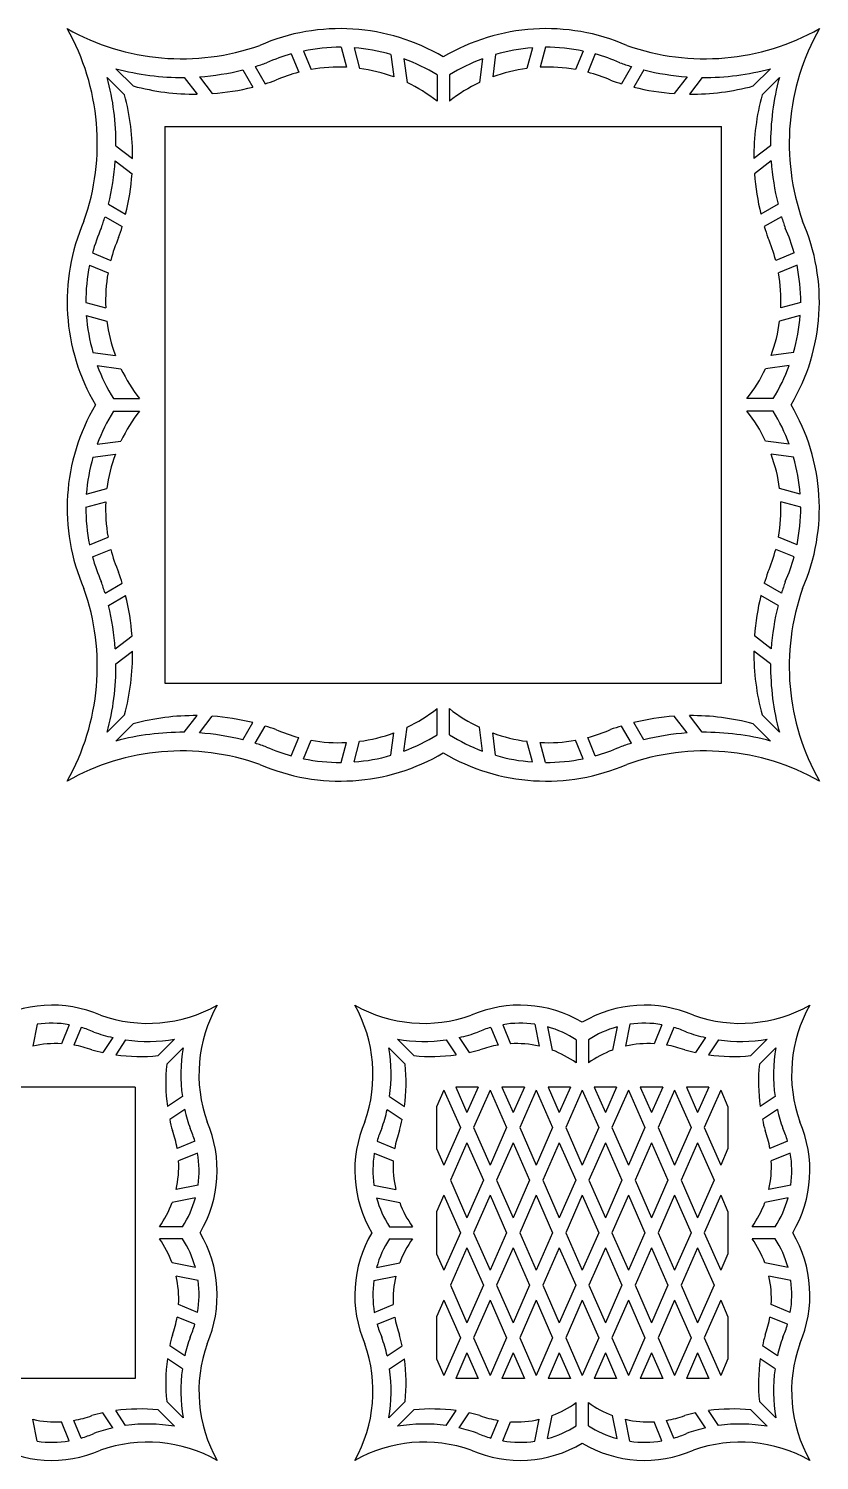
# Model space of a CAD drawing. Extents: x -358 to 184, y 102 to 344.
# Drawn here: x -226.9 to -95.9, y 104.3 to 341.5 of the extents above; entities that cross this region are included whole.
import ezdxf

# ---------------------------------------------------------------- set-up
doc = ezdxf.new("R2010")
doc.units = 0
doc.layers.get('0').update_dxf_attribs({"linetype": 'CONTINUOUS'})

msp = doc.modelspace()

# ---------------------------------------------------------------- linework, layer by layer
for p, q in [((-183.377094, 337.310392), (-182.122708, 334.282035)), ((-181.349443, 337.798249), (-180.07895, 334.731007)), ((-175.121334, 338.414344), (-174.235789, 335.109447)), ((-172.965489, 338.32785), (-172.050989, 334.914889)), ((-166.864111, 337.231342), (-166.374561, 333.512845)), ((-149.499995, 337.231342), (-149.989544, 333.512845)), ((-143.398617, 338.32785), (-144.313117, 334.914889)), ((-141.242772, 338.414344), (-142.128316, 335.109447)), ((-135.014662, 337.798249), (-136.285156, 334.731007)), ((-132.987011, 337.310392), (-134.241398, 334.282035)), ((-212.41989, 334.870178), (-209.552716, 332.003005)), ((-191.406532, 334.662187), (-189.760269, 331.810776)), ((-189.355853, 335.230306), (-187.708635, 332.377242)), ((-164.692329, 336.517293), (-164.174612, 332.584845)), ((-151.671777, 336.517293), (-152.189493, 332.584845)), ((-127.008253, 335.230306), (-128.65547, 332.377242)), ((-124.957574, 334.662187), (-126.603836, 331.810776)), ((-103.944216, 334.870178), (-106.811389, 332.003005)), ((-213.87653, 333.413538), (-211.009356, 330.546365)), ((-201.104311, 333.421117), (-198.97896, 330.651305)), ((-198.585179, 333.52204), (-196.458797, 330.750885)), ((-159.212053, 333.82997), (-159.212053, 329.500199)), ((-157.152053, 333.82997), (-157.152053, 329.500199)), ((-117.778927, 333.52204), (-119.905309, 330.750885)), ((-115.259795, 333.421117), (-117.385146, 330.651305)), ((-102.487576, 333.413538), (-105.354749, 330.546365)), ((-204.311469, 325.305117), (-112.052636, 325.305117)), ((-204.311469, 325.305117), (-204.311469, 233.046285)), ((-112.052636, 233.046285), (-112.052636, 325.305117)), ((-212.427469, 322.097959), (-209.657657, 319.972608)), ((-103.936637, 322.097959), (-106.706449, 319.972608)), ((-212.528392, 319.578827), (-209.757237, 317.452445)), ((-103.835714, 319.578827), (-106.606869, 317.452445)), ((-213.668538, 312.40018), (-210.817128, 310.753917)), ((-102.695567, 312.40018), (-105.546978, 310.753917)), ((-214.236658, 310.349501), (-211.383594, 308.702284)), ((-102.127448, 310.349501), (-104.980511, 308.702284)), ((-216.316744, 304.370742), (-213.288387, 303.116356)), ((-100.047362, 304.370742), (-103.075719, 303.116356)), ((-216.804601, 302.343091), (-213.737358, 301.072598)), ((-99.559505, 302.343091), (-102.626747, 301.072598)), ((-217.420696, 296.114982), (-214.115799, 295.229437)), ((-98.94341, 296.114982), (-102.248307, 295.229437)), ((-217.334202, 293.959137), (-213.921241, 293.044637)), ((-99.029904, 293.959137), (-102.442864, 293.044637)), ((-216.237694, 287.857759), (-212.519197, 287.368209)), ((-100.126411, 287.857759), (-103.844909, 287.368209)), ((-215.523644, 285.685977), (-211.591197, 285.16826)), ((-100.840461, 285.685977), (-104.772908, 285.16826)), ((-212.836322, 280.205701), (-208.506551, 280.205701)), ((-103.527784, 280.205701), (-107.857554, 280.205701)), ((-212.836322, 278.145701), (-208.506551, 278.145701)), ((-103.527784, 278.145701), (-107.857554, 278.145701)), ((-215.523644, 272.665425), (-211.591197, 273.183142)), ((-100.840461, 272.665425), (-104.772908, 273.183142)), ((-216.237694, 270.493643), (-212.519197, 270.983192)), ((-100.126411, 270.493643), (-103.844909, 270.983192)), ((-217.334202, 264.392265), (-213.921241, 265.306765)), ((-99.029904, 264.392265), (-102.442864, 265.306765)), ((-217.420696, 262.23642), (-214.115799, 263.121964)), ((-98.94341, 262.23642), (-102.248307, 263.121964)), ((-216.804601, 256.00831), (-213.737358, 257.278804)), ((-99.559505, 256.00831), (-102.626747, 257.278804)), ((-216.316744, 253.980659), (-213.288387, 255.235046)), ((-100.047362, 253.980659), (-103.075719, 255.235046)), ((-214.236658, 248.001901), (-211.383594, 249.649118)), ((-102.127448, 248.001901), (-104.980511, 249.649118)), ((-213.668538, 245.951222), (-210.817128, 247.597485)), ((-102.695567, 245.951222), (-105.546978, 247.597485)), ((-212.528392, 238.772575), (-209.757237, 240.898957)), ((-103.835714, 238.772575), (-106.606869, 240.898957)), ((-212.427469, 236.253443), (-209.657657, 238.378794)), ((-103.936637, 236.253443), (-106.706449, 238.378794)), ((-204.311469, 233.046285), (-112.052636, 233.046285)), ((-213.87653, 224.937864), (-211.009356, 227.805037)), ((-201.104311, 224.930285), (-198.97896, 227.700097)), ((-159.212053, 224.521432), (-159.212053, 228.851203)), ((-157.152053, 224.521432), (-157.152053, 228.851203)), ((-115.259795, 224.930285), (-117.385146, 227.700097)), ((-102.487576, 224.937864), (-105.354749, 227.805037)), ((-212.41989, 223.481224), (-209.552716, 226.348397)), ((-198.585179, 224.829362), (-196.458797, 227.600517)), ((-191.406532, 223.689215), (-189.760269, 226.540626)), ((-189.355853, 223.121096), (-187.708635, 225.97416)), ((-164.692329, 221.834109), (-164.174612, 225.766556)), ((-151.671777, 221.834109), (-152.189493, 225.766556)), ((-127.008253, 223.121096), (-128.65547, 225.97416)), ((-124.957574, 223.689215), (-126.603836, 226.540626)), ((-117.778927, 224.829362), (-119.905309, 227.600517)), ((-103.944216, 223.481224), (-106.811389, 226.348397)), ((-183.377094, 221.04101), (-182.122708, 224.069367)), ((-181.349443, 220.553153), (-180.07895, 223.620395)), ((-175.121334, 219.937058), (-174.235789, 223.241955)), ((-172.965489, 220.023552), (-172.050989, 223.436513)), ((-166.864111, 221.120059), (-166.374561, 224.838557)), ((-149.499995, 221.120059), (-149.989544, 224.838557)), ((-143.398617, 220.023552), (-144.313117, 223.436513)), ((-141.242772, 219.937058), (-142.128316, 223.241955)), ((-135.014662, 220.553153), (-136.285156, 223.620395)), ((-132.987011, 221.04101), (-134.241398, 224.069367)), ((-225.473021, 176.563004), (-226.194045, 172.938173)), ((-220.166609, 176.497698), (-221.470204, 173.350542)), ((-218.189727, 176.044061), (-219.401109, 173.119527)), ((-150.311413, 176.044061), (-149.100032, 173.119527)), ((-148.334532, 176.497698), (-147.030937, 173.350542)), ((-143.02812, 176.563004), (-142.307096, 172.938173)), ((-140.900894, 176.120377), (-140.138935, 172.289752)), ((-129.377252, 176.120377), (-130.139211, 172.289752)), ((-127.250026, 176.563004), (-127.97105, 172.938173)), ((-121.943615, 176.497698), (-123.247209, 173.350542)), ((-119.966733, 176.044061), (-121.178114, 173.119527)), ((-212.958936, 174.363314), (-214.621062, 171.875767)), ((-210.815571, 173.971182), (-212.468307, 171.497688)), ((-202.71439, 174.089808), (-205.421676, 171.382522)), ((-165.786751, 174.089808), (-163.079465, 171.382522)), ((-157.68557, 173.971182), (-156.032834, 171.497688)), ((-155.542205, 174.363314), (-153.880079, 171.875767)), ((-136.139073, 173.994397), (-136.139073, 170.167188)), ((-134.139073, 173.994397), (-134.139073, 170.167188)), ((-114.735941, 174.363314), (-116.398067, 171.875767)), ((-112.592576, 173.971182), (-114.245312, 171.497688)), ((-104.491395, 174.089808), (-107.198682, 171.382522)), ((-201.300177, 172.675595), (-204.007463, 169.968308)), ((-167.200964, 172.675595), (-164.493678, 169.968308)), ((-103.077182, 172.675595), (-105.784468, 169.968308)), ((-209.222797, 166.167188), (-257.501339, 166.167188)), ((-209.222797, 166.167188), (-209.222797, 117.888646)), ((-156.116125, 166.167188), (-154.252339, 161.923318)), ((-152.388552, 166.167188), (-156.116125, 166.167188)), ((-152.388552, 166.167188), (-154.252339, 161.923318)), ((-148.470819, 166.167188), (-146.607033, 161.923318)), ((-144.743246, 166.167188), (-148.470819, 166.167188)), ((-144.743246, 166.167188), (-146.607033, 161.923318)), ((-140.825513, 166.167188), (-138.961726, 161.923318)), ((-137.09794, 166.167188), (-140.825513, 166.167188)), ((-137.09794, 166.167188), (-138.961726, 161.923318)), ((-133.180206, 166.167188), (-131.31642, 161.923318)), ((-129.452633, 166.167188), (-133.180206, 166.167188)), ((-129.452633, 166.167188), (-131.31642, 161.923318)), ((-125.5349, 166.167188), (-123.671114, 161.923318)), ((-121.807327, 166.167188), (-125.5349, 166.167188)), ((-121.807327, 166.167188), (-123.671114, 161.923318)), ((-114.162021, 166.167188), (-117.889594, 166.167188)), ((-117.889594, 166.167188), (-116.025807, 161.923318)), ((-114.162021, 166.167188), (-116.025807, 161.923318)), ((-201.418803, 164.574414), (-203.892297, 162.921678)), ((-167.082338, 164.574414), (-164.608844, 162.921678)), ((-158.074992, 165.653706), (-159.278344, 162.913655)), ((-158.074992, 165.653706), (-155.344525, 159.436393)), ((-150.429686, 165.653706), (-153.160152, 159.436393)), ((-150.429686, 165.653706), (-147.699219, 159.436393)), ((-142.784379, 165.653706), (-145.514846, 159.436393)), ((-142.784379, 165.653706), (-140.053913, 159.436393)), ((-135.139073, 165.653706), (-137.86954, 159.436393)), ((-135.139073, 165.653706), (-132.408607, 159.436393)), ((-127.493767, 165.653706), (-130.224233, 159.436393)), ((-127.493767, 165.653706), (-124.7633, 159.436393)), ((-119.848461, 165.653706), (-122.578927, 159.436393)), ((-119.848461, 165.653706), (-117.117994, 159.436393)), ((-112.203154, 165.653706), (-114.933621, 159.436393)), ((-112.203154, 165.653706), (-110.999802, 162.913655)), ((-103.195808, 164.574414), (-105.669302, 162.921678)), ((-201.026671, 162.431049), (-203.514218, 160.768923)), ((-167.47447, 162.431049), (-164.986923, 160.768923)), ((-159.278344, 162.913655), (-159.278344, 155.95913)), ((-110.999802, 162.913655), (-110.999802, 155.95913)), ((-102.803676, 162.431049), (-105.291223, 160.768923)), ((-155.344525, 159.436393), (-158.074992, 153.21908)), ((-153.160152, 159.436393), (-150.429686, 153.21908)), ((-147.699219, 159.436393), (-150.429686, 153.21908)), ((-145.514846, 159.436393), (-142.784379, 153.21908)), ((-140.053913, 159.436393), (-142.784379, 153.21908)), ((-137.86954, 159.436393), (-135.139073, 153.21908)), ((-132.408607, 159.436393), (-135.139073, 153.21908)), ((-130.224233, 159.436393), (-127.493767, 153.21908)), ((-124.7633, 159.436393), (-127.493767, 153.21908)), ((-122.578927, 159.436393), (-119.848461, 153.21908)), ((-117.117994, 159.436393), (-119.848461, 153.21908)), ((-114.933621, 159.436393), (-112.203154, 153.21908)), ((-199.345924, 157.200257), (-202.270458, 155.988876)), ((-169.155217, 157.200257), (-166.230683, 155.988876)), ((-154.252339, 156.949468), (-156.982805, 150.732155)), ((-154.252339, 156.949468), (-151.521872, 150.732155)), ((-146.607033, 156.949468), (-149.337499, 150.732155)), ((-146.607033, 156.949468), (-143.876566, 150.732155)), ((-138.961726, 156.949468), (-141.692193, 150.732155)), ((-138.961726, 156.949468), (-136.23126, 150.732155)), ((-131.31642, 156.949468), (-134.046886, 150.732155)), ((-131.31642, 156.949468), (-128.585953, 150.732155)), ((-123.671114, 156.949468), (-126.40158, 150.732155)), ((-123.671114, 156.949468), (-120.940647, 150.732155)), ((-116.025807, 156.949468), (-118.756274, 150.732155)), ((-116.025807, 156.949468), (-113.295341, 150.732155)), ((-101.122929, 157.200257), (-104.047463, 155.988876)), ((-198.892287, 155.223375), (-202.039443, 153.919781)), ((-169.608854, 155.223375), (-166.461698, 153.919781)), ((-159.278344, 155.95913), (-158.074992, 153.21908)), ((-110.999802, 155.95913), (-112.203154, 153.21908)), ((-100.669292, 155.223375), (-103.816448, 153.919781)), ((-198.826981, 149.916964), (-202.451812, 149.19594)), ((-169.67416, 149.916964), (-166.049329, 149.19594)), ((-156.982805, 150.732155), (-154.252339, 144.514842)), ((-151.521872, 150.732155), (-154.252339, 144.514842)), ((-149.337499, 150.732155), (-146.607033, 144.514842)), ((-143.876566, 150.732155), (-146.607033, 144.514842)), ((-141.692193, 150.732155), (-138.961726, 144.514842)), ((-136.23126, 150.732155), (-138.961726, 144.514842)), ((-134.046886, 150.732155), (-131.31642, 144.514842)), ((-128.585953, 150.732155), (-131.31642, 144.514842)), ((-126.40158, 150.732155), (-123.671114, 144.514842)), ((-120.940647, 150.732155), (-123.671114, 144.514842)), ((-118.756274, 150.732155), (-116.025807, 144.514842)), ((-113.295341, 150.732155), (-116.025807, 144.514842)), ((-100.603986, 149.916964), (-104.228817, 149.19594)), ((-199.269608, 147.789738), (-203.100233, 147.027779)), ((-169.231533, 147.789738), (-165.400908, 147.027779)), ((-158.074992, 148.24523), (-159.278344, 145.505179)), ((-158.074992, 148.24523), (-155.344525, 142.027917)), ((-150.429686, 148.24523), (-153.160152, 142.027917)), ((-150.429686, 148.24523), (-147.699219, 142.027917)), ((-142.784379, 148.24523), (-145.514846, 142.027917)), ((-142.784379, 148.24523), (-140.053913, 142.027917)), ((-135.139073, 148.24523), (-137.86954, 142.027917)), ((-135.139073, 148.24523), (-132.408607, 142.027917)), ((-127.493767, 148.24523), (-130.224233, 142.027917)), ((-127.493767, 148.24523), (-124.7633, 142.027917)), ((-119.848461, 148.24523), (-122.578927, 142.027917)), ((-119.848461, 148.24523), (-117.117994, 142.027917)), ((-112.203154, 148.24523), (-114.933621, 142.027917)), ((-112.203154, 148.24523), (-110.999802, 145.505179)), ((-101.046613, 147.789738), (-104.877238, 147.027779)), ((-159.278344, 145.505179), (-159.278344, 138.550654)), ((-110.999802, 145.505179), (-110.999802, 138.550654)), ((-201.395587, 143.027917), (-205.222797, 143.027917)), ((-167.105554, 143.027917), (-163.278344, 143.027917)), ((-103.172593, 143.027917), (-106.999802, 143.027917)), ((-201.395587, 141.027917), (-205.222797, 141.027917)), ((-167.105554, 141.027917), (-163.278344, 141.027917)), ((-155.344525, 142.027917), (-158.074992, 135.810604)), ((-153.160152, 142.027917), (-150.429686, 135.810604)), ((-147.699219, 142.027917), (-150.429686, 135.810604)), ((-145.514846, 142.027917), (-142.784379, 135.810604)), ((-140.053913, 142.027917), (-142.784379, 135.810604)), ((-137.86954, 142.027917), (-135.139073, 135.810604)), ((-132.408607, 142.027917), (-135.139073, 135.810604)), ((-130.224233, 142.027917), (-127.493767, 135.810604)), ((-124.7633, 142.027917), (-127.493767, 135.810604)), ((-122.578927, 142.027917), (-119.848461, 135.810604)), ((-117.117994, 142.027917), (-119.848461, 135.810604)), ((-114.933621, 142.027917), (-112.203154, 135.810604)), ((-103.172593, 141.027917), (-106.999802, 141.027917)), ((-159.278344, 138.550654), (-158.074992, 135.810604)), ((-154.252339, 139.540992), (-156.982805, 133.323679)), ((-154.252339, 139.540992), (-151.521872, 133.323679)), ((-146.607033, 139.540992), (-149.337499, 133.323679)), ((-146.607033, 139.540992), (-143.876566, 133.323679)), ((-138.961726, 139.540992), (-141.692193, 133.323679)), ((-138.961726, 139.540992), (-136.23126, 133.323679)), ((-131.31642, 139.540992), (-134.046886, 133.323679)), ((-131.31642, 139.540992), (-128.585953, 133.323679)), ((-123.671114, 139.540992), (-126.40158, 133.323679)), ((-123.671114, 139.540992), (-120.940647, 133.323679)), ((-116.025807, 139.540992), (-118.756274, 133.323679)), ((-116.025807, 139.540992), (-113.295341, 133.323679)), ((-110.999802, 138.550654), (-112.203154, 135.810604)), ((-199.269608, 136.266096), (-203.100233, 137.028055)), ((-169.231533, 136.266096), (-165.400908, 137.028055)), ((-101.046613, 136.266096), (-104.877238, 137.028055)), ((-198.826981, 134.13887), (-202.451812, 134.859894)), ((-169.67416, 134.13887), (-166.049329, 134.859894)), ((-156.982805, 133.323679), (-154.252339, 127.106366)), ((-151.521872, 133.323679), (-154.252339, 127.106366)), ((-149.337499, 133.323679), (-146.607033, 127.106366)), ((-143.876566, 133.323679), (-146.607033, 127.106366)), ((-141.692193, 133.323679), (-138.961726, 127.106366)), ((-136.23126, 133.323679), (-138.961726, 127.106366)), ((-134.046886, 133.323679), (-131.31642, 127.106366)), ((-128.585953, 133.323679), (-131.31642, 127.106366)), ((-126.40158, 133.323679), (-123.671114, 127.106366)), ((-120.940647, 133.323679), (-123.671114, 127.106366)), ((-118.756274, 133.323679), (-116.025807, 127.106366)), ((-113.295341, 133.323679), (-116.025807, 127.106366)), ((-100.603986, 134.13887), (-104.228817, 134.859894)), ((-158.074992, 130.836754), (-159.278344, 128.096703)), ((-158.074992, 130.836754), (-155.344525, 124.619441)), ((-150.429686, 130.836754), (-153.160152, 124.619441)), ((-150.429686, 130.836754), (-147.699219, 124.619441)), ((-142.784379, 130.836754), (-145.514846, 124.619441)), ((-142.784379, 130.836754), (-140.053913, 124.619441)), ((-135.139073, 130.836754), (-137.86954, 124.619441)), ((-135.139073, 130.836754), (-132.408607, 124.619441)), ((-127.493767, 130.836754), (-130.224233, 124.619441)), ((-127.493767, 130.836754), (-124.7633, 124.619441)), ((-119.848461, 130.836754), (-122.578927, 124.619441)), ((-119.848461, 130.836754), (-117.117994, 124.619441)), ((-112.203154, 130.836754), (-114.933621, 124.619441)), ((-112.203154, 130.836754), (-110.999802, 128.096703)), ((-198.892287, 128.832458), (-202.039443, 130.136053)), ((-169.608854, 128.832458), (-166.461698, 130.136053)), ((-159.278344, 128.096703), (-159.278344, 121.142178)), ((-110.999802, 128.096703), (-110.999802, 121.142178)), ((-100.669292, 128.832458), (-103.816448, 130.136053)), ((-199.345924, 126.855577), (-202.270458, 128.066958)), ((-169.155217, 126.855577), (-166.230683, 128.066958)), ((-101.122929, 126.855577), (-104.047463, 128.066958)), ((-155.344525, 124.619441), (-158.074992, 118.402128)), ((-153.160152, 124.619441), (-150.429686, 118.402128)), ((-147.699219, 124.619441), (-150.429686, 118.402128)), ((-145.514846, 124.619441), (-142.784379, 118.402128)), ((-140.053913, 124.619441), (-142.784379, 118.402128)), ((-137.86954, 124.619441), (-135.139073, 118.402128)), ((-132.408607, 124.619441), (-135.139073, 118.402128)), ((-130.224233, 124.619441), (-127.493767, 118.402128)), ((-124.7633, 124.619441), (-127.493767, 118.402128)), ((-122.578927, 124.619441), (-119.848461, 118.402128)), ((-117.117994, 124.619441), (-119.848461, 118.402128)), ((-114.933621, 124.619441), (-112.203154, 118.402128)), ((-201.418803, 119.48142), (-203.892297, 121.134156)), ((-201.026671, 121.624785), (-203.514218, 123.286911)), ((-167.47447, 121.624785), (-164.986923, 123.286911)), ((-167.082338, 119.48142), (-164.608844, 121.134156)), ((-159.278344, 121.142178), (-158.074992, 118.402128)), ((-154.252339, 122.132516), (-156.116125, 117.888646)), ((-154.252339, 122.132516), (-152.388552, 117.888646)), ((-146.607033, 122.132516), (-148.470819, 117.888646)), ((-146.607033, 122.132516), (-144.743246, 117.888646)), ((-138.961726, 122.132516), (-140.825513, 117.888646)), ((-138.961726, 122.132516), (-137.09794, 117.888646)), ((-131.31642, 122.132516), (-133.180206, 117.888646)), ((-131.31642, 122.132516), (-129.452633, 117.888646)), ((-123.671114, 122.132516), (-125.5349, 117.888646)), ((-123.671114, 122.132516), (-121.807327, 117.888646)), ((-116.025807, 122.132516), (-117.889594, 117.888646)), ((-116.025807, 122.132516), (-114.162021, 117.888646)), ((-110.999802, 121.142178), (-112.203154, 118.402128)), ((-103.195808, 119.48142), (-105.669302, 121.134156)), ((-102.803676, 121.624785), (-105.291223, 123.286911)), ((-209.222797, 117.888646), (-257.501339, 117.888646)), ((-152.388552, 117.888646), (-156.116125, 117.888646)), ((-144.743246, 117.888646), (-148.470819, 117.888646)), ((-137.09794, 117.888646), (-140.825513, 117.888646)), ((-129.452633, 117.888646), (-133.180206, 117.888646)), ((-121.807327, 117.888646), (-125.5349, 117.888646)), ((-114.162021, 117.888646), (-117.889594, 117.888646)), ((-201.300177, 111.380239), (-204.007463, 114.087525)), ((-167.200964, 111.380239), (-164.493678, 114.087525)), ((-136.139073, 110.061436), (-136.139073, 113.888646)), ((-134.139073, 110.061436), (-134.139073, 113.888646)), ((-103.077182, 111.380239), (-105.784468, 114.087525)), ((-212.958936, 109.69252), (-214.621062, 112.180067)), ((-210.815571, 110.084652), (-212.468307, 112.558146)), ((-202.71439, 109.966026), (-205.421676, 112.673312)), ((-165.786751, 109.966026), (-163.079465, 112.673312)), ((-157.68557, 110.084652), (-156.032834, 112.558146)), ((-155.542205, 109.69252), (-153.880079, 112.180067)), ((-140.900894, 107.935457), (-140.138935, 111.766082)), ((-129.377252, 107.935457), (-130.139211, 111.766082)), ((-114.735941, 109.69252), (-116.398067, 112.180067)), ((-112.592576, 110.084652), (-114.245312, 112.558146)), ((-104.491395, 109.966026), (-107.198682, 112.673312)), ((-225.473021, 107.49283), (-226.194045, 111.117661)), ((-220.166609, 107.558136), (-221.470204, 110.705292)), ((-218.189727, 108.011773), (-219.401109, 110.936307)), ((-150.311413, 108.011773), (-149.100032, 110.936307)), ((-148.334532, 107.558136), (-147.030937, 110.705292)), ((-143.02812, 107.49283), (-142.307096, 111.117661)), ((-127.250026, 107.49283), (-127.97105, 111.117661)), ((-121.943615, 107.558136), (-123.247209, 110.705292)), ((-119.966733, 108.011773), (-121.178114, 110.936307))]:
    msp.add_line(p, q)
for centre, radius, start, end in [((-254.136352, 322.507336), 38.620892, 340.457702, 29.464371), ((-201.513688, 375.13), 38.620892, 240.535629, 289.542298), ((-175.260564, 308.033771), 33.470892, 59.319539, 113.477313), ((-141.103542, 308.033771), 33.470892, 66.522687, 120.680461), ((-114.850418, 375.13), 38.620892, 250.457702, 299.464371), ((-62.227754, 322.507336), 38.620892, 150.535629, 199.542298), ((-175.260564, 308.033771), 30.380892, 105.495283, 113.668811), ((-175.260564, 308.033771), 30.380892, 89.737423, 101.561407), ((-175.260564, 308.033771), 30.380892, 73.956157, 85.667556), ((-141.103542, 308.033771), 30.380892, 94.332444, 106.043843), ((-141.103542, 308.033771), 30.380892, 78.438593, 90.262577), ((-141.103542, 308.033771), 30.380892, 66.331189, 74.504717), ((-201.513688, 375.13), 41.710892, 254.842617, 270.562346), ((-201.513688, 375.13), 41.710892, 274.026032, 284.023187), ((-201.513688, 375.13), 41.710892, 286.946502, 289.694445), ((-175.470684, 308.877606), 26.260892, 87.304724, 100.106602), ((-175.470684, 308.877606), 26.260892, 69.734232, 82.51769), ((-175.260564, 308.033771), 30.380892, 58.113143, 69.643646), ((-141.103542, 308.033771), 30.380892, 110.356354, 121.886857), ((-140.893421, 308.877606), 26.260892, 97.48231, 110.265768), ((-140.893421, 308.877606), 26.260892, 79.893398, 92.695276), ((-114.850418, 375.13), 41.710892, 250.305555, 253.053498), ((-114.850418, 375.13), 41.710892, 255.976813, 265.973968), ((-114.850418, 375.13), 41.710892, 269.437654, 285.157383), ((-254.136352, 322.507336), 41.710892, 359.437654, 15.157383), ((-199.283601, 370.301027), 39.650892, 286.973055, 289.694445), ((-175.470684, 308.877606), 26.260892, 104.67319, 113.449815), ((-175.470684, 308.877606), 26.260892, 51.748134, 64.523043), ((-140.893421, 308.877606), 26.260892, 115.476957, 128.251866), ((-140.893421, 308.877606), 26.260892, 66.550185, 75.32681), ((-117.080505, 370.301027), 39.650892, 250.305555, 253.026945), ((-62.227754, 322.507336), 41.710892, 164.842617, 180.562346), ((-249.307379, 320.277249), 39.650892, 359.559787, 15.010038), ((-199.283601, 370.301027), 39.650892, 254.989962, 270.440213), ((-199.283601, 370.301027), 39.650892, 274.08532, 283.897135), ((-117.080505, 370.301027), 39.650892, 256.102865, 265.91468), ((-117.080505, 370.301027), 39.650892, 269.559787, 285.010038), ((-67.056727, 320.277249), 39.650892, 164.989962, 180.440213), ((-254.136352, 322.507336), 41.710892, 345.976813, 355.973968), ((-62.227754, 322.507336), 41.710892, 184.026032, 194.023187), ((-249.307379, 320.277249), 39.650892, 346.102865, 355.91468), ((-67.056727, 320.277249), 39.650892, 184.08532, 193.897135), ((-187.040123, 296.254212), 33.470892, 156.522687, 210.680461), ((-187.040123, 296.254212), 30.380892, 156.331189, 164.504717), ((-254.136352, 322.507336), 41.710892, 340.305555, 343.053498), ((-249.307379, 320.277249), 39.650892, 340.305555, 343.026945), ((-67.056727, 320.277249), 39.650892, 196.973055, 199.694445), ((-62.227754, 322.507336), 41.710892, 196.946502, 199.694445), ((-129.323983, 296.254212), 30.380892, 15.495283, 23.668811), ((-129.323983, 296.254212), 33.470892, 329.319539, 23.477313), ((-187.883957, 296.464332), 26.260892, 156.550185, 165.32681), ((-128.480148, 296.464332), 26.260892, 14.67319, 23.449815), ((-187.040123, 296.254212), 30.380892, 168.438593, 180.262577), ((-129.323983, 296.254212), 30.380892, 359.737423, 11.561407), ((-187.883957, 296.464332), 26.260892, 169.893398, 182.695276), ((-128.480148, 296.464332), 26.260892, 357.304724, 10.106602), ((-187.040123, 296.254212), 30.380892, 184.332444, 196.043843), ((-187.883957, 296.464332), 26.260892, 187.48231, 200.265768), ((-128.480148, 296.464332), 26.260892, 339.734232, 352.51769), ((-129.323983, 296.254212), 30.380892, 343.956157, 355.667556), ((-187.040123, 296.254212), 30.380892, 200.356354, 211.886857), ((-187.883957, 296.464332), 26.260892, 205.476957, 218.251866), ((-128.480148, 296.464332), 26.260892, 321.748134, 334.523043), ((-129.323983, 296.254212), 30.380892, 328.113143, 339.643646), ((-187.040123, 262.09719), 33.470892, 149.319539, 203.477313), ((-187.040123, 262.09719), 30.380892, 148.113143, 159.643646), ((-187.883957, 261.88707), 26.260892, 141.748134, 154.523043), ((-128.480148, 261.88707), 26.260892, 25.476957, 38.251866), ((-129.323983, 262.09719), 30.380892, 20.356354, 31.886857), ((-129.323983, 262.09719), 33.470892, 336.522687, 30.680461), ((-187.040123, 262.09719), 30.380892, 163.956157, 175.667556), ((-187.883957, 261.88707), 26.260892, 159.734232, 172.51769), ((-128.480148, 261.88707), 26.260892, 7.48231, 20.265768), ((-129.323983, 262.09719), 30.380892, 4.332444, 16.043843), ((-187.040123, 262.09719), 30.380892, 179.737423, 191.561407), ((-187.883957, 261.88707), 26.260892, 177.304724, 190.106602), ((-128.480148, 261.88707), 26.260892, 349.893398, 2.695276), ((-129.323983, 262.09719), 30.380892, 348.438593, 0.262577), ((-187.040123, 262.09719), 30.380892, 195.495283, 203.668811), ((-187.883957, 261.88707), 26.260892, 194.67319, 203.449815), ((-128.480148, 261.88707), 26.260892, 336.550185, 345.32681), ((-129.323983, 262.09719), 30.380892, 336.331189, 344.504717), ((-249.307379, 238.074153), 39.650892, 16.973055, 19.694445), ((-67.056727, 238.074153), 39.650892, 160.305555, 163.026945), ((-254.136352, 235.844066), 41.710892, 16.946502, 19.694445), ((-62.227754, 235.844066), 41.710892, 160.305555, 163.053498), ((-254.136352, 235.844066), 38.620892, 330.535629, 19.542298), ((-249.307379, 238.074153), 39.650892, 4.08532, 13.897135), ((-67.056727, 238.074153), 39.650892, 166.102865, 175.91468), ((-62.227754, 235.844066), 38.620892, 160.457702, 209.464371), ((-254.136352, 235.844066), 41.710892, 4.026032, 14.023187), ((-62.227754, 235.844066), 41.710892, 165.976813, 175.973968), ((-249.307379, 238.074153), 39.650892, 344.989962, 0.440213), ((-67.056727, 238.074153), 39.650892, 179.559787, 195.010038), ((-254.136352, 235.844066), 41.710892, 344.842617, 0.562346), ((-62.227754, 235.844066), 41.710892, 179.437654, 195.157383), ((-199.283601, 188.050375), 39.650892, 89.559787, 105.010038), ((-175.470684, 249.473796), 26.260892, 295.476957, 308.251866), ((-140.893421, 249.473796), 26.260892, 231.748134, 244.523043), ((-117.080505, 188.050375), 39.650892, 74.989962, 90.440213), ((-199.283601, 188.050375), 39.650892, 76.102865, 85.91468), ((-199.283601, 188.050375), 39.650892, 70.305555, 73.026945), ((-175.470684, 249.473796), 26.260892, 246.550185, 255.32681), ((-140.893421, 249.473796), 26.260892, 284.67319, 293.449815), ((-117.080505, 188.050375), 39.650892, 106.973055, 109.694445), ((-117.080505, 188.050375), 39.650892, 94.08532, 103.897135), ((-201.513688, 183.221402), 41.710892, 89.437654, 105.157383), ((-201.513688, 183.221402), 41.710892, 75.976813, 85.973968), ((-201.513688, 183.221402), 41.710892, 70.305555, 73.053498), ((-175.470684, 249.473796), 26.260892, 259.893398, 272.695276), ((-175.470684, 249.473796), 26.260892, 277.48231, 290.265768), ((-175.260564, 250.317631), 30.380892, 290.356354, 301.886857), ((-141.103542, 250.317631), 30.380892, 238.113143, 249.643646), ((-140.893421, 249.473796), 26.260892, 249.734232, 262.51769), ((-140.893421, 249.473796), 26.260892, 267.304724, 280.106602), ((-114.850418, 183.221402), 41.710892, 106.946502, 109.694445), ((-114.850418, 183.221402), 41.710892, 94.026032, 104.023187), ((-114.850418, 183.221402), 41.710892, 74.842617, 90.562346), ((-201.513688, 183.221402), 38.620892, 70.457702, 119.464371), ((-175.260564, 250.317631), 33.470892, 246.522687, 300.680461), ((-175.260564, 250.317631), 30.380892, 246.331189, 254.504717), ((-175.260564, 250.317631), 30.380892, 274.332444, 286.043843), ((-141.103542, 250.317631), 33.470892, 239.319539, 293.477313), ((-141.103542, 250.317631), 30.380892, 253.956157, 265.667556), ((-141.103542, 250.317631), 30.380892, 285.495283, 293.668811), ((-114.850418, 183.221402), 38.620892, 60.535629, 109.542298), ((-175.260564, 250.317631), 30.380892, 258.438593, 270.262577), ((-141.103542, 250.317631), 30.380892, 269.737423, 281.561407), ((-223.029569, 159.487049), 20.24989, 66.522687, 120.680461), ((-207.146429, 200.080268), 23.36564, 250.457702, 299.464371), ((-175.309717, 168.243556), 23.36564, 150.535629, 199.542298), ((-161.354712, 200.080268), 23.36564, 240.535629, 289.542298), ((-193.191424, 168.243556), 23.36564, 340.457702, 29.464371), ((-145.471572, 159.487049), 20.24989, 59.319539, 113.477313), ((-124.806574, 159.487049), 20.24989, 66.522687, 120.680461), ((-108.923434, 200.080268), 23.36564, 250.457702, 299.464371), ((-77.086722, 168.243556), 23.36564, 150.535629, 199.542298), ((-223.029569, 159.487049), 17.24989, 80.446428, 98.143354), ((-223.029569, 159.487049), 17.24989, 66.204391, 73.705636), ((-145.471572, 159.487049), 17.24989, 106.294364, 113.795609), ((-145.471572, 159.487049), 17.24989, 81.856646, 99.553572), ((-145.471572, 159.487049), 17.24989, 57.247041, 74.634915), ((-124.806574, 159.487049), 17.24989, 105.365085, 122.752959), ((-124.806574, 159.487049), 17.24989, 80.446428, 98.143354), ((-124.806574, 159.487049), 17.24989, 66.204391, 73.705636), ((-222.346231, 156.122911), 17.24989, 87.089009, 102.889006), ((-207.146429, 200.080268), 26.36564, 250.218025, 257.264085), ((-207.146429, 200.080268), 26.36564, 262.00054, 279.677311), ((-161.354712, 200.080268), 26.36564, 260.322689, 277.99946), ((-161.354712, 200.080268), 26.36564, 282.735915, 289.781975), ((-146.15491, 156.122911), 17.24989, 77.110994, 92.910991), ((-124.123237, 156.122911), 17.24989, 87.089009, 102.889006), ((-108.923434, 200.080268), 26.36564, 250.218025, 257.264085), ((-108.923434, 200.080268), 26.36564, 262.00054, 279.677311), ((-222.346231, 156.122911), 17.24989, 69.830734, 80.169571), ((-208.468588, 200.589664), 29.36564, 254.333201, 257.906205), ((-208.468588, 200.589664), 29.36564, 262.171751, 275.955598), ((-175.309717, 168.243556), 26.36564, 170.322689, 187.99946), ((-193.191424, 168.243556), 26.36564, 352.00054, 9.677311), ((-160.032553, 200.589664), 29.36564, 264.044402, 277.828249), ((-160.032553, 200.589664), 29.36564, 282.093795, 285.666799), ((-146.15491, 156.122911), 17.24989, 99.830429, 110.169266), ((-146.15491, 156.122911), 17.24989, 54.504999, 69.588854), ((-124.123237, 156.122911), 17.24989, 110.411146, 125.495001), ((-124.123237, 156.122911), 17.24989, 69.830734, 80.169571), ((-110.245593, 200.589664), 29.36564, 254.333201, 257.906205), ((-110.245593, 200.589664), 29.36564, 262.171751, 275.955598), ((-77.086722, 168.243556), 26.36564, 170.322689, 187.99946), ((-174.800321, 166.921397), 29.36564, 174.044402, 187.828249), ((-193.70082, 166.921397), 29.36564, 352.171751, 5.955598), ((-76.577326, 166.921397), 29.36564, 174.044402, 187.828249), ((-175.309717, 168.243556), 26.36564, 192.735915, 199.781975), ((-193.191424, 168.243556), 26.36564, 340.218025, 347.264085), ((-77.086722, 168.243556), 26.36564, 192.735915, 199.781975), ((-174.800321, 166.921397), 29.36564, 192.093795, 195.666799), ((-219.267074, 153.043753), 17.24989, 9.830429, 20.169266), ((-215.902936, 152.360416), 17.24989, 16.294364, 23.795609), ((-215.902936, 152.360416), 20.24989, 329.319539, 23.477313), ((-152.598205, 152.360416), 20.24989, 156.522687, 210.680461), ((-152.598205, 152.360416), 17.24989, 156.204391, 163.705636), ((-149.234067, 153.043753), 17.24989, 159.830734, 170.169571), ((-193.70082, 166.921397), 29.36564, 344.333201, 347.906205), ((-76.577326, 166.921397), 29.36564, 192.093795, 195.666799), ((-121.044079, 153.043753), 17.24989, 9.830429, 20.169266), ((-117.679941, 152.360416), 17.24989, 16.294364, 23.795609), ((-117.679941, 152.360416), 20.24989, 329.319539, 23.477313), ((-215.902936, 152.360416), 17.24989, 351.856646, 9.553572), ((-152.598205, 152.360416), 17.24989, 170.446428, 188.143354), ((-117.679941, 152.360416), 17.24989, 351.856646, 9.553572), ((-219.267074, 153.043753), 17.24989, 347.110994, 2.910991), ((-149.234067, 153.043753), 17.24989, 177.089009, 192.889006), ((-121.044079, 153.043753), 17.24989, 347.110994, 2.910991), ((-215.902936, 152.360416), 17.24989, 327.247041, 344.634915), ((-152.598205, 152.360416), 17.24989, 195.365085, 212.752959), ((-117.679941, 152.360416), 17.24989, 327.247041, 344.634915), ((-219.267074, 153.043753), 17.24989, 324.504999, 339.588854), ((-149.234067, 153.043753), 17.24989, 200.411146, 215.495001), ((-121.044079, 153.043753), 17.24989, 324.504999, 339.588854), ((-219.267074, 131.01208), 17.24989, 20.411146, 35.495001), ((-215.902936, 131.695418), 17.24989, 15.365085, 32.752959), ((-215.902936, 131.695418), 20.24989, 336.522687, 30.680461), ((-152.598205, 131.695418), 20.24989, 149.319539, 203.477313), ((-152.598205, 131.695418), 17.24989, 147.247041, 164.634915), ((-149.234067, 131.01208), 17.24989, 144.504999, 159.588854), ((-121.044079, 131.01208), 17.24989, 20.411146, 35.495001), ((-117.679941, 131.695418), 17.24989, 15.365085, 32.752959), ((-117.679941, 131.695418), 20.24989, 336.522687, 30.680461), ((-219.267074, 131.01208), 17.24989, 357.089009, 12.889006), ((-215.902936, 131.695418), 17.24989, 350.446428, 8.143354), ((-152.598205, 131.695418), 17.24989, 171.856646, 189.553572), ((-149.234067, 131.01208), 17.24989, 167.110994, 182.910991), ((-121.044079, 131.01208), 17.24989, 357.089009, 12.889006), ((-117.679941, 131.695418), 17.24989, 350.446428, 8.143354), ((-219.267074, 131.01208), 17.24989, 339.830734, 350.169571), ((-215.902936, 131.695418), 17.24989, 336.204391, 343.705636), ((-152.598205, 131.695418), 17.24989, 196.294364, 203.795609), ((-149.234067, 131.01208), 17.24989, 189.830429, 200.169266), ((-121.044079, 131.01208), 17.24989, 339.830734, 350.169571), ((-117.679941, 131.695418), 17.24989, 336.204391, 343.705636), ((-174.800321, 117.134437), 29.36564, 164.333201, 167.906205), ((-175.309717, 115.812278), 26.36564, 160.218025, 167.264085), ((-175.309717, 115.812278), 23.36564, 160.457702, 209.464371), ((-193.191424, 115.812278), 23.36564, 330.535629, 19.542298), ((-193.191424, 115.812278), 26.36564, 12.735915, 19.781975), ((-193.70082, 117.134437), 29.36564, 12.093795, 15.666799), ((-76.577326, 117.134437), 29.36564, 164.333201, 167.906205), ((-77.086722, 115.812278), 26.36564, 160.218025, 167.264085), ((-77.086722, 115.812278), 23.36564, 160.457702, 209.464371), ((-174.800321, 117.134437), 29.36564, 172.171751, 185.955598), ((-193.70082, 117.134437), 29.36564, 354.044402, 7.828249), ((-76.577326, 117.134437), 29.36564, 172.171751, 185.955598), ((-175.309717, 115.812278), 26.36564, 172.00054, 189.677311), ((-193.191424, 115.812278), 26.36564, 350.322689, 7.99946), ((-77.086722, 115.812278), 26.36564, 172.00054, 189.677311), ((-146.15491, 127.932923), 17.24989, 290.411146, 305.495001), ((-124.123237, 127.932923), 17.24989, 234.504999, 249.588854), ((-222.346231, 127.932923), 17.24989, 279.830429, 290.169266), ((-208.468588, 83.46617), 29.36564, 102.093795, 105.666799), ((-208.468588, 83.46617), 29.36564, 84.044402, 97.828249), ((-160.032553, 83.46617), 29.36564, 82.171751, 95.955598), ((-160.032553, 83.46617), 29.36564, 74.333201, 77.906205), ((-146.15491, 127.932923), 17.24989, 249.830734, 260.169571), ((-124.123237, 127.932923), 17.24989, 279.830429, 290.169266), ((-110.245593, 83.46617), 29.36564, 102.093795, 105.666799), ((-110.245593, 83.46617), 29.36564, 84.044402, 97.828249), ((-222.346231, 127.932923), 17.24989, 257.110994, 272.910991), ((-207.146429, 83.975566), 26.36564, 102.735915, 109.781975), ((-207.146429, 83.975566), 26.36564, 80.322689, 97.99946), ((-161.354712, 83.975566), 26.36564, 82.00054, 99.677311), ((-161.354712, 83.975566), 26.36564, 70.218025, 77.264085), ((-146.15491, 127.932923), 17.24989, 267.089009, 282.889006), ((-145.471572, 124.568785), 17.24989, 285.365085, 302.752959), ((-124.806574, 124.568785), 17.24989, 237.247041, 254.634915), ((-124.123237, 127.932923), 17.24989, 257.110994, 272.910991), ((-108.923434, 83.975566), 26.36564, 102.735915, 109.781975), ((-108.923434, 83.975566), 26.36564, 80.322689, 97.99946), ((-223.029569, 124.568785), 20.24989, 239.319539, 293.477313), ((-223.029569, 124.568785), 17.24989, 261.856646, 279.553572), ((-223.029569, 124.568785), 17.24989, 286.294364, 293.795609), ((-207.146429, 83.975566), 23.36564, 60.535629, 109.542298), ((-161.354712, 83.975566), 23.36564, 70.457702, 119.464371), ((-145.471572, 124.568785), 20.24989, 246.522687, 300.680461), ((-145.471572, 124.568785), 17.24989, 246.204391, 253.705636), ((-145.471572, 124.568785), 17.24989, 260.446428, 278.143354), ((-124.806574, 124.568785), 20.24989, 239.319539, 293.477313), ((-124.806574, 124.568785), 17.24989, 261.856646, 279.553572), ((-124.806574, 124.568785), 17.24989, 286.294364, 293.795609), ((-108.923434, 83.975566), 23.36564, 60.535629, 109.542298)]:
    msp.add_arc(centre, radius, start, end)

doc.saveas('drawing.dxf')
